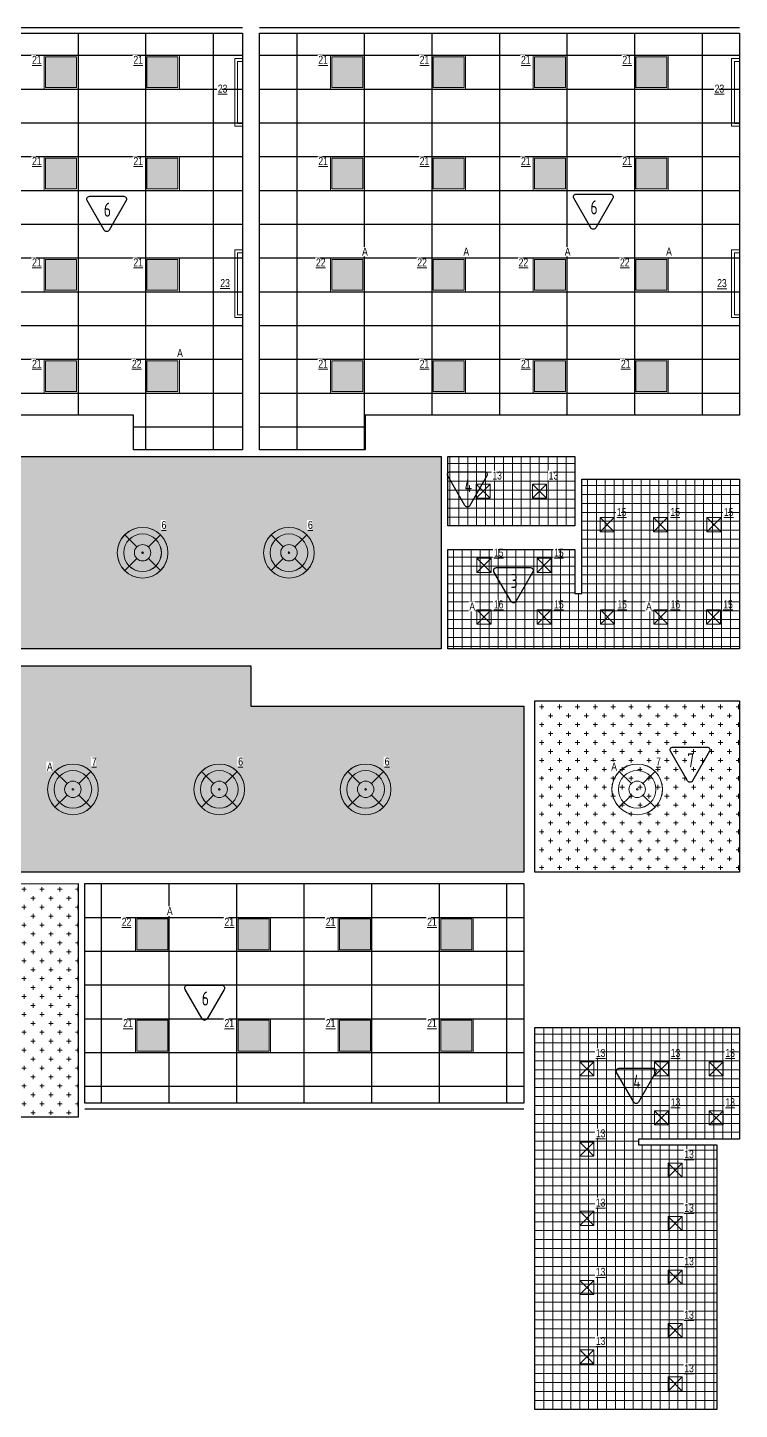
# Model space of a CAD drawing. Header units: millimetres. Extents: x -510890 to 418982, y -118257 to 141350.
# Drawn here: x 96796 to 109437, y 61656 to 86201 of the extents above; entities that cross this region are included whole.
import ezdxf

# ---------------------------------------------------------------- set-up
doc = ezdxf.new("R2010")
doc.units = ezdxf.units.MM
for name, color, linetype, lineweight in [('_ЭОМ_ОБЩ_Освещение_текст тип светильника', 172, 'Continuous', 50), ('_ЭОМ_светильник А', 1, 'Continuous', 35), ('_ЭОМ_светильник Р', 4, 'Continuous', 35), ('АР_Потолки_Штриховка', 252, 'Continuous', 0)]:
    doc.layers.add(name, color=color, linetype=linetype, lineweight=lineweight)
doc.layers.add('X-ref Light', color=250, linetype='Continuous')
for name, color, linetype, lineweight, true_color in [('АР_Потолок_Грильято_белый_50х50', 7, 'Continuous', 5, 0x8e00bd), ('АР_Потолок_Грильято_черный_50х50', 7, 'Continuous', 5, 0xfa3e00), ('АР_Потолок_Покраска', 7, 'Continuous', 5, 0x007399)]:
    doc.layers.add(name, color=color, linetype=linetype, lineweight=lineweight, true_color=true_color)
doc.layers.get('X-ref Light').off()
doc.styles.add('ISOCPEUR', font='isocpeur.ttf', dxfattribs={"height": 800})
doc.styles.add('ГОСТ', font='cad.shx', dxfattribs={"width": 0.8})

# ---------------------------------------------------------------- blocks, each defined once
blk = doc.blocks.new('A$C4757d704')
at = {"true_color": 0xf8f6b0, "transparency": 33554687}
h = blk.add_hatch(color=51, dxfattribs=at)
h.dxf.hatch_style = 1
h.paths.add_polyline_path([(214, 686), (132, 768, 0.198841), (0, 450, 0.198983), (132, 132), (214, 214, -0.198912), (116, 450, -0.198912)])
edge = h.paths.add_edge_path()
edge.add_arc((450, 450), 334, 135, 180)
edge.add_arc((450, 450), 334, 180, 225)
edge.add_line((214, 214), (347, 347))
edge.add_ellipse((450, 450), major_axis=(-146, 0), ratio=1, start_angle=315, end_angle=405, ccw=False)
edge.add_line((347, 553), (214, 686))
edge = h.paths.add_edge_path()
edge.add_line((214, 686), (347, 553))
edge.add_ellipse((450, 450), major_axis=(-146, 0), ratio=1, start_angle=225, end_angle=315, ccw=False)
edge.add_line((553, 553), (686, 686))
edge.add_arc((450, 450), 334, 45, 135)
h.paths.add_polyline_path([(132, 768), (214, 686, -0.414214), (686, 686), (768, 768, 0.414374)])
h.paths.add_polyline_path([(768, 768), (686, 686, -0.198912), (784, 450, -0.198912), (686, 214), (768, 132, 0.198983), (900, 450, 0.198841)])
edge = h.paths.add_edge_path()
edge.add_line((686, 686), (553, 553))
edge.add_ellipse((450, 450), major_axis=(-146, 0), ratio=1, start_angle=495, end_angle=585, ccw=False)
edge.add_line((553, 347), (686, 214))
edge.add_arc((450, 450), 334, 315, 360)
edge.add_arc((450, 450), 334, 0, 45)
edge = h.paths.add_edge_path()
edge.add_ellipse((450, 450), major_axis=(-146, 0), ratio=1, start_angle=405, end_angle=495, ccw=False)
edge.add_line((347, 347), (214, 214))
edge.add_arc((450, 450), 334, 225, 315)
edge.add_line((686, 214), (553, 347))
h.paths.add_polyline_path([(768, 132), (686, 214, -0.414214), (214, 214), (132, 132, 0.414054)])
edge = h.paths.add_edge_path()
edge.add_ellipse((450, 450), major_axis=(-146, 0), ratio=1, start_angle=495, end_angle=585)
edge.add_ellipse((450, 450), major_axis=(-146, 0), ratio=1, start_angle=225, end_angle=315)
edge.add_ellipse((450, 450), major_axis=(-146, 0), ratio=1, start_angle=315, end_angle=405)
edge.add_ellipse((450, 450), major_axis=(-146, 0), ratio=1, start_angle=405, end_angle=495)
edge = h.paths.add_edge_path(flags=0)
edge.add_ellipse((450, 450), major_axis=(-14.6, 0), ratio=1, start_angle=0, end_angle=360)
edge = h.paths.add_edge_path(flags=16)
edge.add_ellipse((450, 450), major_axis=(-14.6, 0), ratio=1, start_angle=0, end_angle=360)
at = {"layer": 'АР_Потолки_Штриховка', "color": 18, "ltscale": 100, "true_color": 0x000000}
for points in [[(132, 768), (347, 553)], [(768, 768), (553, 553)], [(347, 347), (132, 132)], [(553, 347), (768, 132)]]:
    blk.add_lwpolyline(points, dxfattribs=at)
for radius in [450, 334]:
    blk.add_circle((450, 450), radius, dxfattribs=at)
for major_axis in [(-146, 0), (-146, 0), (-14.6, 0)]:
    blk.add_ellipse((450, 450), major_axis=major_axis, ratio=1, start_param=3.926991, end_param=10.210176, dxfattribs=at)
blk = doc.blocks.new('Кососвет')
at = {"color": 0, "linetype": 'ByBlock', "lineweight": -2, "ltscale": 40}
for points in [[(-600, 26), (600, 26), (600, -111)], [(-600, 26), (-600, -111)], [(-600, -111), (-550, -111)], [(-550, -24), (550, -24)], [(-550, -111), (-550, -24)], [(600, -111), (550, -111), (550, -24)]]:
    blk.add_lwpolyline(points, dxfattribs=at)
blk = doc.blocks.new('RVE-SLIM-PRIME-595')
at = {"color": 0, "linetype": 'ByBlock', "lineweight": -2, "ltscale": 40}
for points in [[(300, -300), (-300, -300), (-300, 300), (300, 300)], [(275, -275), (-275, -275), (-275, 275), (275, 275)]]:
    blk.add_lwpolyline(points, close=True, dxfattribs=at)
blk = doc.blocks.new('светильник школа коридор')
at = {"color": 0, "linetype": 'ByBlock', "lineweight": -2}
for points in [[(-318, 318), (-103, 103)], [(318, 318), (103, 103)], [(-103, -103), (-318, -318)], [(103, -103), (318, -318)]]:
    blk.add_lwpolyline(points, dxfattribs=at)
blk.add_circle((0, 0), 334, dxfattribs=at)
for major_axis in [(-450, 0), (-146, 0), (-146, 0), (-14.6, 0)]:
    blk.add_ellipse((0, 0), major_axis=major_axis, ratio=1, start_param=3.926991, end_param=10.210176, dxfattribs=at)
blk = doc.blocks.new('40 НА 40 ГРИЛЬЯТО ДЛЯ 50')
at = {"color": 0, "linetype": 'ByBlock', "lineweight": -2, "ltscale": 100}
for points in [[(125, -125), (-125, -125), (-125, 125), (125, 125), (125, -125)], [(125, 125), (-125, -125)], [(-125, 125), (125, -125)]]:
    blk.add_lwpolyline(points, dxfattribs=at)
blk = doc.blocks.new('A$C3d4fb99f')
at = {"layer": 'АР_Потолки_Штриховка', "color": 18, "lineweight": 18, "ltscale": 100, "true_color": 0x000000}
for points in [[(34759, 900), (34159, 900), (34159, 1500), (34759, 1500)], [(34734, 925), (34184, 925), (34184, 1475), (34734, 1475)], [(36559, 900), (35959, 900), (35959, 1500), (36559, 1500)], [(36534, 925), (35984, 925), (35984, 1475), (36534, 1475)], [(39844, 900), (39244, 900), (39244, 1500), (39844, 1500)], [(39819, 925), (39269, 925), (39269, 1475), (39819, 1475)], [(41644, 900), (41044, 900), (41044, 1500), (41644, 1500)], [(41619, 925), (41069, 925), (41069, 1475), (41619, 1475)], [(43444, 900), (42844, 900), (42844, 1500), (43444, 1500)], [(43419, 925), (42869, 925), (42869, 1475), (43419, 1475)], [(45244, 900), (44644, 900), (44644, 1500), (45244, 1500)], [(45219, 925), (44669, 925), (44669, 1475), (45219, 1475)], [(34759, -900), (34159, -900), (34159, -300), (34759, -300)], [(34734, -875), (34184, -875), (34184, -325), (34734, -325)], [(36559, -900), (35959, -900), (35959, -300), (36559, -300)], [(36534, -875), (35984, -875), (35984, -325), (36534, -325)], [(39844, -900), (39244, -900), (39244, -300), (39844, -300)], [(39819, -875), (39269, -875), (39269, -325), (39819, -325)], [(41644, -900), (41044, -900), (41044, -300), (41644, -300)], [(41619, -875), (41069, -875), (41069, -325), (41619, -325)], [(43444, -900), (42844, -900), (42844, -300), (43444, -300)], [(43419, -875), (42869, -875), (42869, -325), (43419, -325)], [(45244, -900), (44644, -900), (44644, -300), (45244, -300)], [(45219, -875), (44669, -875), (44669, -325), (45219, -325)], [(34759, -2700), (34159, -2700), (34159, -2100), (34759, -2100)], [(34734, -2675), (34184, -2675), (34184, -2125), (34734, -2125)], [(36559, -2700), (35959, -2700), (35959, -2100), (36559, -2100)], [(36534, -2675), (35984, -2675), (35984, -2125), (36534, -2125)], [(39844, -2700), (39244, -2700), (39244, -2100), (39844, -2100)], [(39819, -2675), (39269, -2675), (39269, -2125), (39819, -2125)], [(41644, -2700), (41044, -2700), (41044, -2100), (41644, -2100)], [(41619, -2675), (41069, -2675), (41069, -2125), (41619, -2125)], [(43444, -2700), (42844, -2700), (42844, -2100), (43444, -2100)], [(43419, -2675), (42869, -2675), (42869, -2125), (43419, -2125)], [(45244, -2700), (44644, -2700), (44644, -2100), (45244, -2100)], [(45219, -2675), (44669, -2675), (44669, -2125), (45219, -2125)], [(34759, -4500), (34159, -4500), (34159, -3900), (34759, -3900)], [(34734, -4475), (34184, -4475), (34184, -3925), (34734, -3925)], [(36559, -4500), (35959, -4500), (35959, -3900), (36559, -3900)], [(36534, -4475), (35984, -4475), (35984, -3925), (36534, -3925)], [(39844, -4500), (39244, -4500), (39244, -3900), (39844, -3900)], [(39819, -4475), (39269, -4475), (39269, -3925), (39819, -3925)], [(41644, -4500), (41044, -4500), (41044, -3900), (41644, -3900)], [(41619, -4475), (41069, -4475), (41069, -3925), (41619, -3925)], [(43444, -4500), (42844, -4500), (42844, -3900), (43444, -3900)], [(43419, -4475), (42869, -4475), (42869, -3925), (43419, -3925)], [(45244, -4500), (44644, -4500), (44644, -3900), (45244, -3900)], [(45219, -4475), (44669, -4475), (44669, -3925), (45219, -3925)], [(36378, -14414), (35778, -14414), (35778, -13814), (36378, -13814)], [(36353, -14389), (35803, -14389), (35803, -13839), (36353, -13839)], [(38178, -14414), (37578, -14414), (37578, -13814), (38178, -13814)], [(38153, -14389), (37603, -14389), (37603, -13839), (38153, -13839)], [(39978, -14414), (39378, -14414), (39378, -13814), (39978, -13814)], [(39953, -14389), (39403, -14389), (39403, -13839), (39953, -13839)], [(41778, -14414), (41178, -14414), (41178, -13814), (41778, -13814)], [(41753, -14389), (41203, -14389), (41203, -13839), (41753, -13839)], [(36378, -16214), (35778, -16214), (35778, -15614), (36378, -15614)], [(36353, -16189), (35803, -16189), (35803, -15639), (36353, -15639)], [(38178, -16214), (37578, -16214), (37578, -15614), (38178, -15614)], [(38153, -16189), (37603, -16189), (37603, -15639), (38153, -15639)], [(39978, -16214), (39378, -16214), (39378, -15614), (39978, -15614)], [(39953, -16189), (39403, -16189), (39403, -15639), (39953, -15639)], [(41778, -16214), (41178, -16214), (41178, -15614), (41778, -15614)], [(41753, -16189), (41203, -16189), (41203, -15639), (41753, -15639)]]:
    blk.add_lwpolyline(points, close=True, dxfattribs=at)
at = {"layer": '_ЭОМ_светильник А', "color": 18, "lineweight": 18, "ltscale": 100, "true_color": 0x000000}
for name, p in [('RVE-SLIM-PRIME-595', (39544, -2400)), ('RVE-SLIM-PRIME-595', (41344, -2400)), ('RVE-SLIM-PRIME-595', (43144, -2400)), ('RVE-SLIM-PRIME-595', (44944, -2400)), ('RVE-SLIM-PRIME-595', (36259, -4200)), ('40 НА 40 ГРИЛЬЯТО ДЛЯ 50', (41970, -8479)), ('40 НА 40 ГРИЛЬЯТО ДЛЯ 50', (45110, -8479)), ('RVE-SLIM-PRIME-595', (36078, -14114))]:
    blk.add_blockref(name, p, dxfattribs=at)
at = {"layer": '_ЭОМ_светильник Р', "color": 18, "lineweight": 18, "ltscale": 100, "true_color": 0x000000}
for name, p in [('RVE-SLIM-PRIME-595', (34459, 1200)), ('RVE-SLIM-PRIME-595', (36259, 1200)), ('RVE-SLIM-PRIME-595', (39544, 1200)), ('RVE-SLIM-PRIME-595', (41344, 1200)), ('RVE-SLIM-PRIME-595', (43144, 1200)), ('RVE-SLIM-PRIME-595', (44944, 1200)), ('RVE-SLIM-PRIME-595', (34459, -600)), ('RVE-SLIM-PRIME-595', (36259, -600)), ('RVE-SLIM-PRIME-595', (39544, -600)), ('RVE-SLIM-PRIME-595', (41344, -600)), ('RVE-SLIM-PRIME-595', (43144, -600)), ('RVE-SLIM-PRIME-595', (44944, -600)), ('RVE-SLIM-PRIME-595', (34459, -2400)), ('RVE-SLIM-PRIME-595', (36259, -2400)), ('RVE-SLIM-PRIME-595', (34459, -4200)), ('RVE-SLIM-PRIME-595', (39544, -4200)), ('RVE-SLIM-PRIME-595', (41344, -4200)), ('RVE-SLIM-PRIME-595', (43144, -4200)), ('RVE-SLIM-PRIME-595', (44944, -4200)), ('40 НА 40 ГРИЛЬЯТО ДЛЯ 50', (41957, -6245)), ('40 НА 40 ГРИЛЬЯТО ДЛЯ 50', (42957, -6245)), ('светильник школа коридор', (35906, -7337)), ('светильник школа коридор', (38506, -7337)), ('40 НА 40 ГРИЛЬЯТО ДЛЯ 50', (44156, -6838)), ('40 НА 40 ГРИЛЬЯТО ДЛЯ 50', (45106, -6838)), ('40 НА 40 ГРИЛЬЯТО ДЛЯ 50', (46056, -6838)), ('40 НА 40 ГРИЛЬЯТО ДЛЯ 50', (41970, -7560)), ('40 НА 40 ГРИЛЬЯТО ДЛЯ 50', (43041, -7560)), ('40 НА 40 ГРИЛЬЯТО ДЛЯ 50', (43041, -8479)), ('40 НА 40 ГРИЛЬЯТО ДЛЯ 50', (44163, -8479)), ('40 НА 40 ГРИЛЬЯТО ДЛЯ 50', (46046, -8479)), ('светильник школа коридор', (37268, -11540)), ('светильник школа коридор', (39868, -11540)), ('RVE-SLIM-PRIME-595', (37878, -14114)), ('RVE-SLIM-PRIME-595', (39678, -14114)), ('RVE-SLIM-PRIME-595', (41478, -14114)), ('RVE-SLIM-PRIME-595', (36078, -15914)), ('RVE-SLIM-PRIME-595', (37878, -15914)), ('RVE-SLIM-PRIME-595', (39678, -15914)), ('RVE-SLIM-PRIME-595', (41478, -15914)), ('40 НА 40 ГРИЛЬЯТО ДЛЯ 50', (43795, -16503)), ('40 НА 40 ГРИЛЬЯТО ДЛЯ 50', (45125, -16503)), ('40 НА 40 ГРИЛЬЯТО ДЛЯ 50', (46096, -16503)), ('40 НА 40 ГРИЛЬЯТО ДЛЯ 50', (45125, -17377)), ('40 НА 40 ГРИЛЬЯТО ДЛЯ 50', (46096, -17377)), ('40 НА 40 ГРИЛЬЯТО ДЛЯ 50', (43795, -17931)), ('40 НА 40 ГРИЛЬЯТО ДЛЯ 50', (45367, -18303)), ('40 НА 40 ГРИЛЬЯТО ДЛЯ 50', (43795, -19161)), ('40 НА 40 ГРИЛЬЯТО ДЛЯ 50', (45367, -19254)), ('40 НА 40 ГРИЛЬЯТО ДЛЯ 50', (45367, -20204)), ('40 НА 40 ГРИЛЬЯТО ДЛЯ 50', (43795, -20390)), ('40 НА 40 ГРИЛЬЯТО ДЛЯ 50', (45367, -21154)), ('40 НА 40 ГРИЛЬЯТО ДЛЯ 50', (43795, -21620)), ('40 НА 40 ГРИЛЬЯТО ДЛЯ 50', (45367, -22104))]:
    blk.add_blockref(name, p, dxfattribs=at)
at = {"layer": '_ЭОМ_светильник Р', "color": 18, "lineweight": 18, "ltscale": 100, "true_color": 0x000000, "rotation": 89.99999999999999}
for p in [(37570, 841), (46395, 841), (37570, -2559), (46395, -2559)]:
    blk.add_blockref('Кососвет', p, dxfattribs=at)
at = {"layer": 'X-ref Light', "color": 18, "linetype": 'ByBlock', "lineweight": 18, "ltscale": 40, "true_color": 0x000000}
for p in [(35456, -7787), (38056, -7787), (34218, -11990), (36818, -11990), (39418, -11990), (44241, -11990)]:
    blk.add_blockref('A$C4757d704', p, dxfattribs=at)
at = {"layer": '_ЭОМ_ОБЩ_Освещение_текст тип светильника', "color": 18, "lineweight": 18, "ltscale": 40, "true_color": 0x000000, "char_height": 142.2, "width": 55.87, "attachment_point": 1, "style": 'ГОСТ', "bg_fill": 3, "box_fill_scale": 1.1, "bg_fill_color": 256, "bg_fill_transparency": 0}
for insert in [(37242, 979), (46067, 979)]:
    blk.add_mtext('{\\L23}', dxfattribs=dict(at, insert=insert))
for s, insert in [('{\\L21}', (33943, 1492)), ('{\\L21}', (35743, 1492)), ('{\\L21}', (39028, 1492)), ('{\\L21}', (40828, 1492)), ('{\\L21}', (42628, 1492)), ('{\\L21}', (44428, 1492)), ('{\\L21}', (33943, -308)), ('{\\L21}', (35743, -308)), ('{\\L21}', (39028, -308)), ('{\\L21}', (40828, -308)), ('{\\L21}', (42628, -308)), ('{\\L21}', (44428, -308)), ('{\\L21}', (33943, -2108)), ('{\\L21}', (35743, -2108)), ('{\\L22}', (38986, -2108)), ('{\\L22}', (40786, -2108)), ('{\\L22}', (42586, -2108)), ('{\\L22}', (44386, -2108)), ('{\\L23}', (37287, -2475)), ('{\\L23}', (46112, -2476)), ('{\\L21}', (33943, -3908)), ('{\\L22}', (35718, -3908)), ('{\\L21}', (39028, -3908)), ('{\\L21}', (40828, -3908)), ('{\\L21}', (42628, -3908)), ('{\\L21}', (44403, -3908)), ('{\\L13}', (42119, -5894)), ('{\\L13}', (43119, -5894)), ('{\\L15}', (44331, -6542)), ('{\\L15}', (45281, -6542)), ('{\\L15}', (46231, -6542)), ('{\\L6}', (36243, -6772)), ('{\\L6}', (38843, -6772)), ('{\\L15}', (42146, -7264)), ('{\\L15}', (43216, -7264)), ('{\\L16}', (42146, -8183)), ('{\\L15}', (43216, -8183)), ('{\\L15}', (44339, -8183)), ('{\\L16}', (45285, -8183)), ('{\\L15}', (46221, -8183)), ('{\\L6}', (37605, -10975)), ('{\\L6}', (40205, -10975)), ('{\\L22}', (35536, -13822)), ('{\\L21}', (37361, -13822)), ('{\\L21}', (39161, -13822)), ('{\\L21}', (40961, -13822)), ('{\\L21}', (35561, -15622)), ('{\\L21}', (37361, -15622)), ('{\\L21}', (39161, -15622)), ('{\\L21}', (40961, -15622)), ('{\\L13}', (43957, -16152)), ('{\\L13}', (45287, -16152)), ('{\\L13}', (46258, -16152)), ('{\\L13}', (45287, -17026)), ('{\\L13}', (46258, -17026)), ('{\\L13}', (43957, -17580)), ('{\\L13}', (45528, -17951)), ('{\\L13}', (43957, -18810)), ('{\\L13}', (45528, -18903)), ('{\\L13}', (45528, -19853)), ('{\\L13}', (43957, -20039)), ('{\\L13}', (45528, -20803)), ('{\\L13}', (43957, -21269)), ('{\\L13}', (45528, -21753))]:
    blk.add_mtext(s, dxfattribs=dict(at, insert=insert))
at = {"layer": '_ЭОМ_светильник А', "color": 18, "lineweight": 18, "ltscale": 100, "true_color": 0x000000, "char_height": 142, "width": 86.04, "attachment_point": 1, "style": 'ГОСТ', "bg_fill": 3, "box_fill_scale": 1.1, "bg_fill_color": 256, "bg_fill_transparency": 0}
for insert in [(39805, -1917), (41605, -1917), (43405, -1917), (45205, -1917), (36520, -3717), (41710, -8220), (44849, -8220), (34208, -11065, 0), (44231, -11065, 0), (36339, -13631)]:
    blk.add_mtext('А', dxfattribs=dict(at, insert=insert))
at = {"layer": '_ЭОМ_светильник А', "color": 18, "lineweight": 18, "ltscale": 100, "true_color": 0x000000}
for p in [(34668, -11540), (44691, -11540)]:
    blk.add_blockref('светильник школа коридор', p, dxfattribs=at)
at = {"layer": '_ЭОМ_ОБЩ_Освещение_текст тип светильника', "color": 18, "lineweight": 18, "ltscale": 40, "true_color": 0x000000, "char_height": 142.2, "width": 55.87, "attachment_point": 1, "style": 'ГОСТ', "bg_fill": 3, "box_fill_scale": 1.1, "bg_fill_color": 256, "bg_fill_transparency": 0}
for insert in [(35005, -10975), (45028, -10975)]:
    blk.add_mtext('{\\L7}', dxfattribs=dict(at, insert=insert))

msp = doc.modelspace()

# ---------------------------------------------------------------- hatches: boundary and pattern name
at = {"layer": 'АР_Потолки_Штриховка', "ltscale": 100, "true_color": 0xf8f6b0}
h = msp.add_hatch(color=51, dxfattribs=at)
h.dxf.hatch_style = 1
h.paths.add_polyline_path([(97115.7, 85134.6), (97665.7, 85134.6), (97665.7, 85684.6), (97115.7, 85684.6)])
h = msp.add_hatch(color=51, dxfattribs=at)
h.dxf.hatch_style = 1
h.paths.add_polyline_path([(98915.7, 85134.6), (99465.7, 85134.6), (99465.7, 85684.6), (98915.7, 85684.6)])
h = msp.add_hatch(color=51, dxfattribs=at)
h.dxf.hatch_style = 1
h.paths.add_polyline_path([(102200.7, 85134.5), (102750.7, 85134.5), (102750.7, 85684.5), (102200.7, 85684.5)])
h = msp.add_hatch(color=51, dxfattribs=at)
h.dxf.hatch_style = 1
h.paths.add_polyline_path([(104000.7, 85134.5), (104550.7, 85134.5), (104550.7, 85684.5), (104000.7, 85684.5)])
h = msp.add_hatch(color=51, dxfattribs=at)
h.dxf.hatch_style = 1
h.paths.add_polyline_path([(105800.7, 85134.5), (106350.7, 85134.5), (106350.7, 85684.5), (105800.7, 85684.5)])
h = msp.add_hatch(color=51, dxfattribs=at)
h.dxf.hatch_style = 1
h.paths.add_polyline_path([(107600.7, 85134.5), (108150.7, 85134.5), (108150.7, 85684.5), (107600.7, 85684.5)])
h = msp.add_hatch(color=51, dxfattribs=at)
h.dxf.hatch_style = 1
h.paths.add_polyline_path([(97115.7, 83334.6), (97665.7, 83334.6), (97665.7, 83884.6), (97115.7, 83884.6)])
h = msp.add_hatch(color=51, dxfattribs=at)
h.dxf.hatch_style = 1
h.paths.add_polyline_path([(98915.7, 83334.6), (99465.7, 83334.6), (99465.7, 83884.6), (98915.7, 83884.6)])
h = msp.add_hatch(color=51, dxfattribs=at)
h.dxf.hatch_style = 1
h.paths.add_polyline_path([(102200.7, 83334.5), (102750.7, 83334.5), (102750.7, 83884.5), (102200.7, 83884.5)])
h = msp.add_hatch(color=51, dxfattribs=at)
h.dxf.hatch_style = 1
h.paths.add_polyline_path([(104000.7, 83334.5), (104550.7, 83334.5), (104550.7, 83884.5), (104000.7, 83884.5)])
h = msp.add_hatch(color=51, dxfattribs=at)
h.dxf.hatch_style = 1
h.paths.add_polyline_path([(105800.7, 83334.5), (106350.7, 83334.5), (106350.7, 83884.5), (105800.7, 83884.5)])
h = msp.add_hatch(color=51, dxfattribs=at)
h.dxf.hatch_style = 1
h.paths.add_polyline_path([(107600.7, 83334.5), (108150.7, 83334.5), (108150.7, 83884.5), (107600.7, 83884.5)])
h = msp.add_hatch(color=51, dxfattribs=at)
h.dxf.hatch_style = 1
h.paths.add_polyline_path([(97115.8, 81534.6), (97665.8, 81534.6), (97665.8, 82084.6), (97115.8, 82084.6)])
h = msp.add_hatch(color=51, dxfattribs=at)
h.dxf.hatch_style = 1
h.paths.add_polyline_path([(98915.8, 81534.6), (99465.8, 81534.6), (99465.8, 82084.6), (98915.8, 82084.6)])
h = msp.add_hatch(color=51, dxfattribs=at)
h.dxf.hatch_style = 1
h.paths.add_polyline_path([(102200.8, 81534.5), (102750.8, 81534.5), (102750.8, 82084.5), (102200.8, 82084.5)])
h = msp.add_hatch(color=51, dxfattribs=at)
h.dxf.hatch_style = 1
h.paths.add_polyline_path([(104000.8, 81534.5), (104550.8, 81534.5), (104550.8, 82084.5), (104000.8, 82084.5)])
h = msp.add_hatch(color=51, dxfattribs=at)
h.dxf.hatch_style = 1
h.paths.add_polyline_path([(105800.8, 81534.5), (106350.8, 81534.5), (106350.8, 82084.5), (105800.8, 82084.5)])
h = msp.add_hatch(color=51, dxfattribs=at)
h.dxf.hatch_style = 1
h.paths.add_polyline_path([(107600.8, 81534.5), (108150.8, 81534.5), (108150.8, 82084.5), (107600.8, 82084.5)])
h = msp.add_hatch(color=51, dxfattribs=at)
h.dxf.hatch_style = 1
h.paths.add_polyline_path([(97115.7, 79734.6), (97665.7, 79734.6), (97665.7, 80284.6), (97115.7, 80284.6)])
h = msp.add_hatch(color=51, dxfattribs=at)
h.dxf.hatch_style = 1
h.paths.add_polyline_path([(98915.7, 79734.6), (99465.7, 79734.6), (99465.7, 80284.6), (98915.7, 80284.6)])
h = msp.add_hatch(color=51, dxfattribs=at)
h.dxf.hatch_style = 1
h.paths.add_polyline_path([(102200.7, 79734.5), (102750.7, 79734.5), (102750.7, 80284.5), (102200.7, 80284.5)])
h = msp.add_hatch(color=51, dxfattribs=at)
h.dxf.hatch_style = 1
h.paths.add_polyline_path([(104000.7, 79734.5), (104550.7, 79734.5), (104550.7, 80284.5), (104000.7, 80284.5)])
h = msp.add_hatch(color=51, dxfattribs=at)
h.dxf.hatch_style = 1
h.paths.add_polyline_path([(105800.7, 79734.5), (106350.7, 79734.5), (106350.7, 80284.5), (105800.7, 80284.5)])
h = msp.add_hatch(color=51, dxfattribs=at)
h.dxf.hatch_style = 1
h.paths.add_polyline_path([(107600.7, 79734.5), (108150.7, 79734.5), (108150.7, 80284.5), (107600.7, 80284.5)])
h = msp.add_hatch(color=51, dxfattribs=at)
h.dxf.hatch_style = 1
h.paths.add_polyline_path([(98734.2, 69820.7), (99284.2, 69820.7), (99284.2, 70370.7), (98734.2, 70370.7)])
h = msp.add_hatch(color=51, dxfattribs=at)
h.dxf.hatch_style = 1
h.paths.add_polyline_path([(100534.2, 69820.7), (101084.2, 69820.7), (101084.2, 70370.7), (100534.2, 70370.7)])
h = msp.add_hatch(color=51, dxfattribs=at)
h.dxf.hatch_style = 1
h.paths.add_polyline_path([(102334.2, 69820.7), (102884.2, 69820.7), (102884.2, 70370.7), (102334.2, 70370.7)])
h = msp.add_hatch(color=51, dxfattribs=at)
h.dxf.hatch_style = 1
h.paths.add_polyline_path([(104134.2, 69820.7), (104684.2, 69820.7), (104684.2, 70370.7), (104134.2, 70370.7)])
h = msp.add_hatch(color=51, dxfattribs=at)
h.dxf.hatch_style = 1
h.paths.add_polyline_path([(98734.2, 68020.7), (99284.2, 68020.7), (99284.2, 68570.7), (98734.2, 68570.7)])
h = msp.add_hatch(color=51, dxfattribs=at)
h.dxf.hatch_style = 1
h.paths.add_polyline_path([(100534.2, 68020.7), (101084.2, 68020.7), (101084.2, 68570.7), (100534.2, 68570.7)])
h = msp.add_hatch(color=51, dxfattribs=at)
h.dxf.hatch_style = 1
h.paths.add_polyline_path([(102334.2, 68020.7), (102884.2, 68020.7), (102884.2, 68570.7), (102334.2, 68570.7)])
h = msp.add_hatch(color=51, dxfattribs=at)
h.dxf.hatch_style = 1
h.paths.add_polyline_path([(104134.2, 68020.7), (104684.2, 68020.7), (104684.2, 68570.7), (104134.2, 68570.7)])
at = {"layer": 'АР_Потолок_Грильято_белый_50х50', "transparency": 33554559}
h = msp.add_hatch(dxfattribs=at)
h.set_pattern_fill('ANSI37', color=256, scale=50, angle=45)
h.set_pattern_definition([(90, (106517.14, 77348.65), (-158.75, 0), []), (180, (106517.14, 77348.65), (0, -158.75), [])])
h.paths.add_polyline_path([(104260, 78580.3), (106517.1, 78580.3), (106517.1, 77348.7), (104260.1, 77348.7)])
h = msp.add_hatch(dxfattribs=at)
h.set_pattern_fill('ANSI37', color=256, scale=50, angle=45)
h.set_pattern_definition([(90, (105807.46, 61655.68), (-158.75, 0), []), (180, (105807.46, 61655.68), (0, -158.75), [])])
h.paths.add_polyline_path([(105807.5, 68441.9), (109437.5, 68441.9), (109437.5, 66456.9), (107646.5, 66456.9), (107646.5, 66356.9), (109035.2, 66356.9), (109035.2, 61655.7), (105807.5, 61655.7)])
at = {"layer": 'АР_Потолок_Грильято_черный_50х50', "transparency": 33554559}
h = msp.add_hatch(dxfattribs=at)
h.set_pattern_fill('ANSI37', color=256, scale=50, angle=45)
h.set_pattern_definition([(90, (109437.46, 78065.62), (-158.75, 0), []), (180, (109437.46, 78065.62), (0, -158.75), [])])
h.paths.add_polyline_path([(106637.1, 78181.4), (109437.5, 78181.4), (109437.5, 75165.6), (104259.7, 75165.6), (104260, 76928.4), (106516.8, 76928.3), (106517.1, 76146.4), (106637.1, 76146.4)])
at = {"layer": 'АР_Потолок_Покраска'}
h = msp.add_hatch(dxfattribs=at)
h.set_pattern_fill('CROSS', color=256, scale=25)
h.set_pattern_definition([(0, (134938.16, 0.0003), (158.75, 158.75), [79.375, -238.125]), (90, (134977.84, -39.69), (-158.75, 158.75), [79.375, -238.125])])
h.paths.add_polyline_path([(104140, 78580.3), (104139.7, 75165.7), (80535.2, 75165.7), (80534.9, 78580.3)])
h = msp.add_hatch(dxfattribs=at)
h.set_pattern_fill('CROSS', color=256, scale=25)
h.set_pattern_definition([(0, (134938.16, 0.001), (158.75, 158.75), [79.375, -238.125]), (90, (134977.84, -39.69), (-158.75, 158.75), [79.375, -238.125])])
h.paths.add_polyline_path([(79192.5, 74144.5), (83997.5, 74144.5), (83997.5, 74865.7), (100757.5, 74865.7), (100757.5, 74144.5), (105607.5, 74144.5), (105607.5, 71195.7), (79192.5, 71195.7)])
h = msp.add_hatch(dxfattribs=at)
h.set_pattern_fill('CROSS', color=256, scale=25)
h.set_pattern_definition([(0, (134938.16, 0), (158.75, 158.75), [79.375, -238.125]), (90, (134977.84, -39.69), (-158.75, 158.75), [79.375, -238.125])])
h.paths.add_polyline_path([(105807.5, 74244.5), (109437.5, 74244.5), (109437.5, 71195.7), (105807.5, 71195.7)])
h = msp.add_hatch(dxfattribs=at)
h.set_pattern_fill('CROSS', color=256, scale=25)
h.set_pattern_definition([(0, (-163498.08, 56765.23), (158.75, 158.75), [79.375, -238.125]), (90, (-163458.4, 56725.54), (-158.75, 158.75), [79.375, -238.125])])
h.paths.add_polyline_path([(87452.5, 70993.8), (97690.8, 70995.7), (97690.8, 66845.7), (87452.5, 66845.7)])

# ---------------------------------------------------------------- linework, layer by layer
for points in [[(92367.5, 86200.8), (100612.5, 86200.7)], [(100912.5, 86200.6), (109437.5, 86200.7)], [(97690.7, 86100.7), (97690.7, 79318.5)], [(98890.7, 86100.7), (98890.7, 78700.3)], [(100090.7, 86100.7), (100090.7, 78700.3)], [(101575.7, 86100.6), (101575.7, 78700.3)], [(102775.7, 86100.6), (102775.7, 78700.3)], [(103975.7, 86100.6), (103975.7, 79318.5)], [(105175.7, 86100.6), (105175.7, 79318.5)], [(106375.7, 86100.6), (106375.7, 79318.5)], [(107575.7, 86100.6), (107575.7, 79318.5)], [(108775.7, 86100.6), (108775.7, 79318.5)], [(92367.5, 85709.5), (100612.5, 85709.6)], [(100912.5, 85709.5), (109437.4, 85709.5)], [(92367.4, 85109.5), (100612.5, 85109.6)], [(100912.5, 85109.5), (109437.4, 85109.5)], [(92367.4, 84509.5), (100612.5, 84509.6)], [(100912.5, 84509.5), (109437.4, 84509.5)], [(92367.4, 83909.5), (100612.5, 83909.6)], [(100912.5, 83909.5), (109437.5, 83909.5)], [(92367.4, 83309.5), (100612.5, 83309.6)], [(100912.5, 83309.5), (109437.5, 83309.5)], [(92367.4, 82709.5), (100612.5, 82709.6)], [(100912.5, 82709.5), (109437.5, 82709.5)], [(92367.4, 82109.5), (100612.5, 82109.6)], [(100912.5, 82109.5), (109437.5, 82109.5)], [(92367.4, 81509.5), (100612.5, 81509.6)], [(100912.5, 81509.5), (109437.5, 81509.5)], [(92367.4, 80909.5), (100612.5, 80909.6)], [(100912.5, 80909.5), (109437.5, 80909.5)], [(92367.4, 80309.5), (100612.5, 80309.6)], [(100912.5, 80309.5), (109437.5, 80309.5)], [(92367.4, 79709.5), (100612.5, 79709.6)], [(100912.5, 79709.5), (109437.5, 79709.5)], [(98678.8, 79109.6), (100612.5, 79109.6)], [(100912.5, 79109.5), (102790.3, 79109.5)], [(98109.2, 67095.7), (98109.2, 70995.7)], [(99309.2, 67095.7), (99309.2, 70995.7)], [(100509.2, 67095.7), (100509.2, 70995.7)], [(101709.2, 67095.7), (101709.2, 70995.7)], [(102909.2, 67095.7), (102909.2, 70995.7)], [(104109.2, 67095.7), (104109.2, 70995.7)], [(105309.2, 67095.7), (105309.2, 70995.7)], [(97810.9, 70395.7), (105607.5, 70395.7)], [(97810.9, 69795.7), (105607.5, 69795.7)], [(97810.9, 69195.7), (105607.5, 69195.7)], [(97810.9, 68595.7), (105607.5, 68595.7)], [(97810.9, 67995.7), (105607.5, 67995.7)], [(97810.9, 67395.7), (105607.5, 67395.7)], [(97810.9, 66995.7), (105607.5, 66995.7)]]:
    msp.add_lwpolyline(points)
for points in [[(92367.5, 86100.7), (100612.5, 86100.7), (100612.5, 78700.3), (98678.8, 78700.3), (98678.8, 79318.5), (92367.4, 79318.5)], [(100912.5, 86100.7), (109437.5, 86100.7), (109437.5, 79318.5), (102790.3, 79318.5), (102790.3, 78700.3), (100912.5, 78700.3)], [(104140, 78580.3), (104139.7, 75165.7), (80535.2, 75165.7), (80534.9, 78580.3)], [(104260, 78580.3), (106517.1, 78580.3), (106517.1, 77348.7), (104260.1, 77348.7)], [(106637.1, 78181.4), (109437.5, 78181.4), (109437.5, 75165.6), (104259.7, 75165.6), (104260, 76928.4), (106516.8, 76928.3), (106517.1, 76146.4), (106637.1, 76146.4)], [(79192.5, 74144.5), (83997.5, 74144.5), (83997.5, 74865.7), (100757.5, 74865.7), (100757.5, 74144.5), (105607.5, 74144.5), (105607.5, 71195.7), (79192.5, 71195.7)], [(105807.5, 74244.5), (109437.5, 74244.5), (109437.5, 71195.7), (105807.5, 71195.7)], [(87452.5, 70993.8), (97690.8, 70995.7), (97690.8, 66845.7), (87452.5, 66845.7)], [(97810.9, 70995.7), (105607.5, 70995.7), (105607.5, 67095.7), (97810.9, 67095.7)], [(105807.5, 68441.9), (109437.5, 68441.9), (109437.5, 66456.9), (107646.5, 66456.9), (107646.5, 66356.9), (109035.2, 66356.9), (109035.2, 61655.7), (105807.5, 61655.7)]]:
    msp.add_lwpolyline(points, close=True)
for points in [[(106539.6, 83245.1), (107145.8, 83245.1, -0.5773495), (107189.1, 83170.1), (106886, 82645.1, -0.5773541), (106799.4, 82645.1), (106496.3, 83170.1, -0.5773491), (106539.6, 83245.1, -0.0000017)], [(97896.4, 83204.4), (98502.6, 83204.4, -0.5773495), (98545.9, 83129.4), (98242.8, 82604.4, -0.5773541), (98156.2, 82604.4), (97853.1, 83129.4, -0.5773491), (97896.4, 83204.4, -0.0000017)], [(104303.4, 78312.7), (104909.6, 78312.7, -0.5773495), (104952.9, 78237.7), (104649.8, 77712.7, -0.5773541), (104563.2, 77712.7), (104260.1, 78237.7, -0.5773491), (104303.4, 78312.7, -0.0000017)], [(105122.4, 76609.1), (105728.6, 76609.1, -0.5773495), (105771.9, 76534.1), (105468.8, 76009.1, -0.5773541), (105382.2, 76009.1), (105079.1, 76534.1, -0.5773491), (105122.4, 76609.1, -0.0000017)], [(108258.3, 73420.2), (108864.6, 73420.2, -0.5773495), (108907.9, 73345.2), (108604.8, 72820.2, -0.5773541), (108518.1, 72820.2), (108215, 73345.2, -0.5773491), (108258.3, 73420.2, -0.0000017)], [(99635.7, 69191.2), (100241.9, 69191.2, -0.5773495), (100285.2, 69116.2), (99982.1, 68591.2, -0.5773541), (99895.5, 68591.2), (99592.4, 69116.2, -0.5773491), (99635.7, 69191.2, -0.0000017)], [(107300.9, 67715.3), (107907.1, 67715.3, -0.5773495), (107950.4, 67640.3), (107647.3, 67115.3, -0.5773541), (107560.7, 67115.3), (107257.6, 67640.3, -0.5773491), (107300.9, 67715.3, -0.0000017)]]:
    msp.add_lwpolyline(points, format="xyb")
at = {"layer": 'АР_Потолки_Штриховка', "color": 18, "ltscale": 100, "true_color": 0x000000}
for points in [[(97690.7, 85109.6), (97090.7, 85109.6), (97090.7, 85709.6), (97690.7, 85709.6)], [(97665.7, 85134.6), (97115.7, 85134.6), (97115.7, 85684.6), (97665.7, 85684.6)], [(99490.7, 85109.6), (98890.7, 85109.6), (98890.7, 85709.6), (99490.7, 85709.6)], [(99465.7, 85134.6), (98915.7, 85134.6), (98915.7, 85684.6), (99465.7, 85684.6)], [(102775.7, 85109.5), (102175.7, 85109.5), (102175.7, 85709.5), (102775.7, 85709.5)], [(102750.7, 85134.5), (102200.7, 85134.5), (102200.7, 85684.5), (102750.7, 85684.5)], [(104575.7, 85109.5), (103975.7, 85109.5), (103975.7, 85709.5), (104575.7, 85709.5)], [(104550.7, 85134.5), (104000.7, 85134.5), (104000.7, 85684.5), (104550.7, 85684.5)], [(106375.7, 85109.5), (105775.7, 85109.5), (105775.7, 85709.5), (106375.7, 85709.5)], [(106350.7, 85134.5), (105800.7, 85134.5), (105800.7, 85684.5), (106350.7, 85684.5)], [(108175.7, 85109.5), (107575.7, 85109.5), (107575.7, 85709.5), (108175.7, 85709.5)], [(108150.7, 85134.5), (107600.7, 85134.5), (107600.7, 85684.5), (108150.7, 85684.5)], [(97690.7, 83309.6), (97090.7, 83309.6), (97090.7, 83909.6), (97690.7, 83909.6)], [(97665.7, 83334.6), (97115.7, 83334.6), (97115.7, 83884.6), (97665.7, 83884.6)], [(99490.7, 83309.6), (98890.7, 83309.6), (98890.7, 83909.6), (99490.7, 83909.6)], [(99465.7, 83334.6), (98915.7, 83334.6), (98915.7, 83884.6), (99465.7, 83884.6)], [(102775.7, 83309.5), (102175.7, 83309.5), (102175.7, 83909.5), (102775.7, 83909.5)], [(102750.7, 83334.5), (102200.7, 83334.5), (102200.7, 83884.5), (102750.7, 83884.5)], [(104575.7, 83309.5), (103975.7, 83309.5), (103975.7, 83909.5), (104575.7, 83909.5)], [(104550.7, 83334.5), (104000.7, 83334.5), (104000.7, 83884.5), (104550.7, 83884.5)], [(106375.7, 83309.5), (105775.7, 83309.5), (105775.7, 83909.5), (106375.7, 83909.5)], [(106350.7, 83334.5), (105800.7, 83334.5), (105800.7, 83884.5), (106350.7, 83884.5)], [(108175.7, 83309.5), (107575.7, 83309.5), (107575.7, 83909.5), (108175.7, 83909.5)], [(108150.7, 83334.5), (107600.7, 83334.5), (107600.7, 83884.5), (108150.7, 83884.5)], [(97690.8, 81509.6), (97090.8, 81509.6), (97090.8, 82109.6), (97690.8, 82109.6)], [(97665.8, 81534.6), (97115.8, 81534.6), (97115.8, 82084.6), (97665.8, 82084.6)], [(99490.8, 81509.6), (98890.8, 81509.6), (98890.8, 82109.6), (99490.8, 82109.6)], [(99465.8, 81534.6), (98915.8, 81534.6), (98915.8, 82084.6), (99465.8, 82084.6)], [(102775.8, 81509.5), (102175.8, 81509.5), (102175.8, 82109.5), (102775.8, 82109.5)], [(102750.8, 81534.5), (102200.8, 81534.5), (102200.8, 82084.5), (102750.8, 82084.5)], [(104575.8, 81509.5), (103975.8, 81509.5), (103975.8, 82109.5), (104575.8, 82109.5)], [(104550.8, 81534.5), (104000.8, 81534.5), (104000.8, 82084.5), (104550.8, 82084.5)], [(106375.8, 81509.5), (105775.8, 81509.5), (105775.8, 82109.5), (106375.8, 82109.5)], [(106350.8, 81534.5), (105800.8, 81534.5), (105800.8, 82084.5), (106350.8, 82084.5)], [(108175.8, 81509.5), (107575.8, 81509.5), (107575.8, 82109.5), (108175.8, 82109.5)], [(108150.8, 81534.5), (107600.8, 81534.5), (107600.8, 82084.5), (108150.8, 82084.5)], [(97690.7, 79709.6), (97090.7, 79709.6), (97090.7, 80309.6), (97690.7, 80309.6)], [(97665.7, 79734.6), (97115.7, 79734.6), (97115.7, 80284.6), (97665.7, 80284.6)], [(99490.7, 79709.6), (98890.7, 79709.6), (98890.7, 80309.6), (99490.7, 80309.6)], [(99465.7, 79734.6), (98915.7, 79734.6), (98915.7, 80284.6), (99465.7, 80284.6)], [(102775.7, 79709.5), (102175.7, 79709.5), (102175.7, 80309.5), (102775.7, 80309.5)], [(102750.7, 79734.5), (102200.7, 79734.5), (102200.7, 80284.5), (102750.7, 80284.5)], [(104575.7, 79709.5), (103975.7, 79709.5), (103975.7, 80309.5), (104575.7, 80309.5)], [(104550.7, 79734.5), (104000.7, 79734.5), (104000.7, 80284.5), (104550.7, 80284.5)], [(106375.7, 79709.5), (105775.7, 79709.5), (105775.7, 80309.5), (106375.7, 80309.5)], [(106350.7, 79734.5), (105800.7, 79734.5), (105800.7, 80284.5), (106350.7, 80284.5)], [(108175.7, 79709.5), (107575.7, 79709.5), (107575.7, 80309.5), (108175.7, 80309.5)], [(108150.7, 79734.5), (107600.7, 79734.5), (107600.7, 80284.5), (108150.7, 80284.5)], [(99309.2, 69795.7), (98709.2, 69795.7), (98709.2, 70395.7), (99309.2, 70395.7)], [(99284.2, 69820.7), (98734.2, 69820.7), (98734.2, 70370.7), (99284.2, 70370.7)], [(101109.2, 69795.7), (100509.2, 69795.7), (100509.2, 70395.7), (101109.2, 70395.7)], [(101084.2, 69820.7), (100534.2, 69820.7), (100534.2, 70370.7), (101084.2, 70370.7)], [(102909.2, 69795.7), (102309.2, 69795.7), (102309.2, 70395.7), (102909.2, 70395.7)], [(102884.2, 69820.7), (102334.2, 69820.7), (102334.2, 70370.7), (102884.2, 70370.7)], [(104709.2, 69795.7), (104109.2, 69795.7), (104109.2, 70395.7), (104709.2, 70395.7)], [(104684.2, 69820.7), (104134.2, 69820.7), (104134.2, 70370.7), (104684.2, 70370.7)], [(99309.2, 67995.7), (98709.2, 67995.7), (98709.2, 68595.7), (99309.2, 68595.7)], [(99284.2, 68020.7), (98734.2, 68020.7), (98734.2, 68570.7), (99284.2, 68570.7)], [(101109.2, 67995.7), (100509.2, 67995.7), (100509.2, 68595.7), (101109.2, 68595.7)], [(101084.2, 68020.7), (100534.2, 68020.7), (100534.2, 68570.7), (101084.2, 68570.7)], [(102909.2, 67995.7), (102309.2, 67995.7), (102309.2, 68595.7), (102909.2, 68595.7)], [(102884.2, 68020.7), (102334.2, 68020.7), (102334.2, 68570.7), (102884.2, 68570.7)], [(104709.2, 67995.7), (104109.2, 67995.7), (104109.2, 68595.7), (104709.2, 68595.7)], [(104684.2, 68020.7), (104134.2, 68020.7), (104134.2, 68570.7), (104684.2, 68570.7)]]:
    msp.add_lwpolyline(points, close=True, dxfattribs=at)

# ---------------------------------------------------------------- block references
at = {"layer": 'X-ref Light', "linetype": 'ByBlock', "ltscale": 40}
for p in [(98387.3, 76422.8), (100987.3, 76422.8), (97149.3, 72219.9), (99749.3, 72219.9), (102349.3, 72219.9), (107172.3, 72219.9)]:
    msp.add_blockref('A$C4757d704', p, dxfattribs=at)

# ---------------------------------------------------------------- texts
at = {"char_height": 250, "width": 294.334, "attachment_point": 1, "style": 'ISOCPEUR'}
for s, insert in [('{\\W0.7;6}', (98150.1, 83092.3)), ('{\\W0.7;6}', (106793.2, 83133)), ('{\\W0.7;4}', (104557.1, 78200.6)), ('{\\W0.7;3}', (105376.1, 76497)), ('{\\W0.7;7}', (108512, 73308.1)), ('{\\W0.7;6}', (99889.4, 69079.1)), ('{\\W0.7;4}', (107554.6, 67603.2))]:
    msp.add_mtext(s, dxfattribs=dict(at, insert=insert))

# ---------------------------------------------------------------- next in the draw order: block references
at = {"layer": 'X-ref Light', "color": 18, "lineweight": 30, "true_color": 0x000000}
msp.add_blockref('A$C3d4fb99f', (62931.5, 84209.7), dxfattribs=at)

doc.saveas('drawing.dxf')
